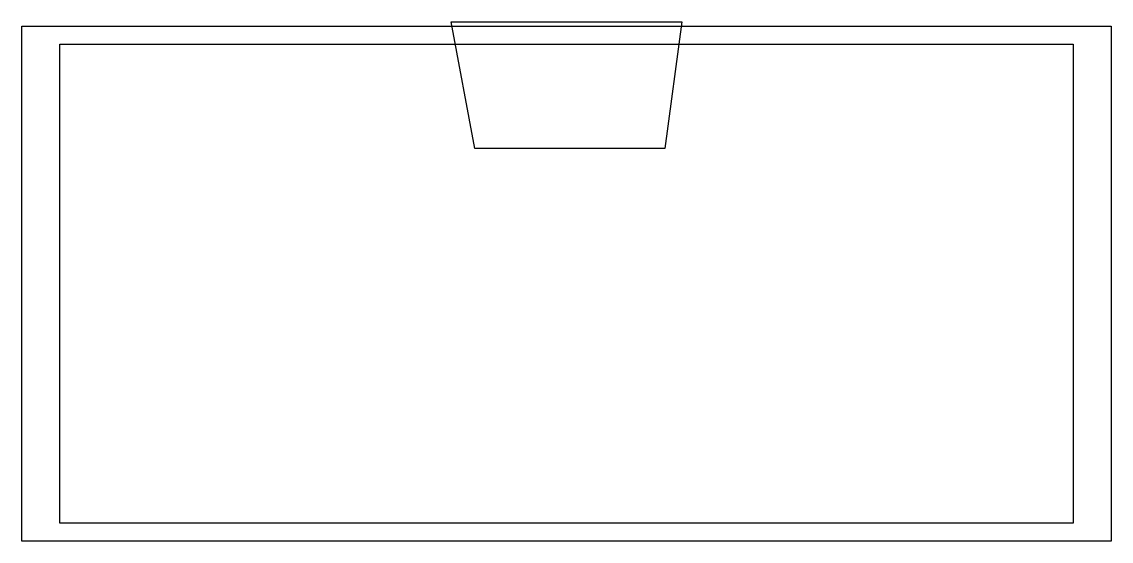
# Model space of a CAD drawing. Extents: x 0 to 55, y 0 to 26.2.
import ezdxf

# ---------------------------------------------------------------- set-up
doc = ezdxf.new("R2010")
doc.units = 0
doc.layers.get('0').update_dxf_attribs({"linetype": 'CONTINUOUS'})
doc.layers.add('Layer_1', color=7, linetype='CONTINUOUS')

msp = doc.modelspace()

# ---------------------------------------------------------------- linework, layer by layer
at = {"color": 7}
msp.add_lwpolyline([(32.456588, 19.811318), (22.869216, 19.811318), (21.689616, 26.19943), (33.321628, 26.19943), (32.456588, 19.811318), (32.456588, 19.811318), (32.456588, 19.811318), (32.456588, 19.811318), (32.456588, 19.811318), (32.456588, 19.811318), (32.456588, 19.811318)], close=True, dxfattribs=at)
at = {"layer": 'Layer_1', "color": 7}
for points in [[(0.026845, 25.973155), (54.973155, 25.973155), (54.973155, 0.026841), (0.026845, 0.026841), (0.026845, 25.973155), (0.026845, 25.973155), (0.026845, 25.973155), (0.026845, 25.973155), (0.026845, 25.973155), (0.026845, 25.973155), (0.026845, 25.973155)], [(1.943928, 25.067885), (53.056073, 25.067885), (53.056073, 0.932125), (1.943928, 0.932125), (1.943928, 25.067885), (1.943928, 25.067885), (1.943928, 25.067885), (1.943928, 25.067885), (1.943928, 25.067885), (1.943928, 25.067885), (1.943928, 25.067885)]]:
    msp.add_lwpolyline(points, close=True, dxfattribs=at)

doc.saveas('drawing.dxf')
